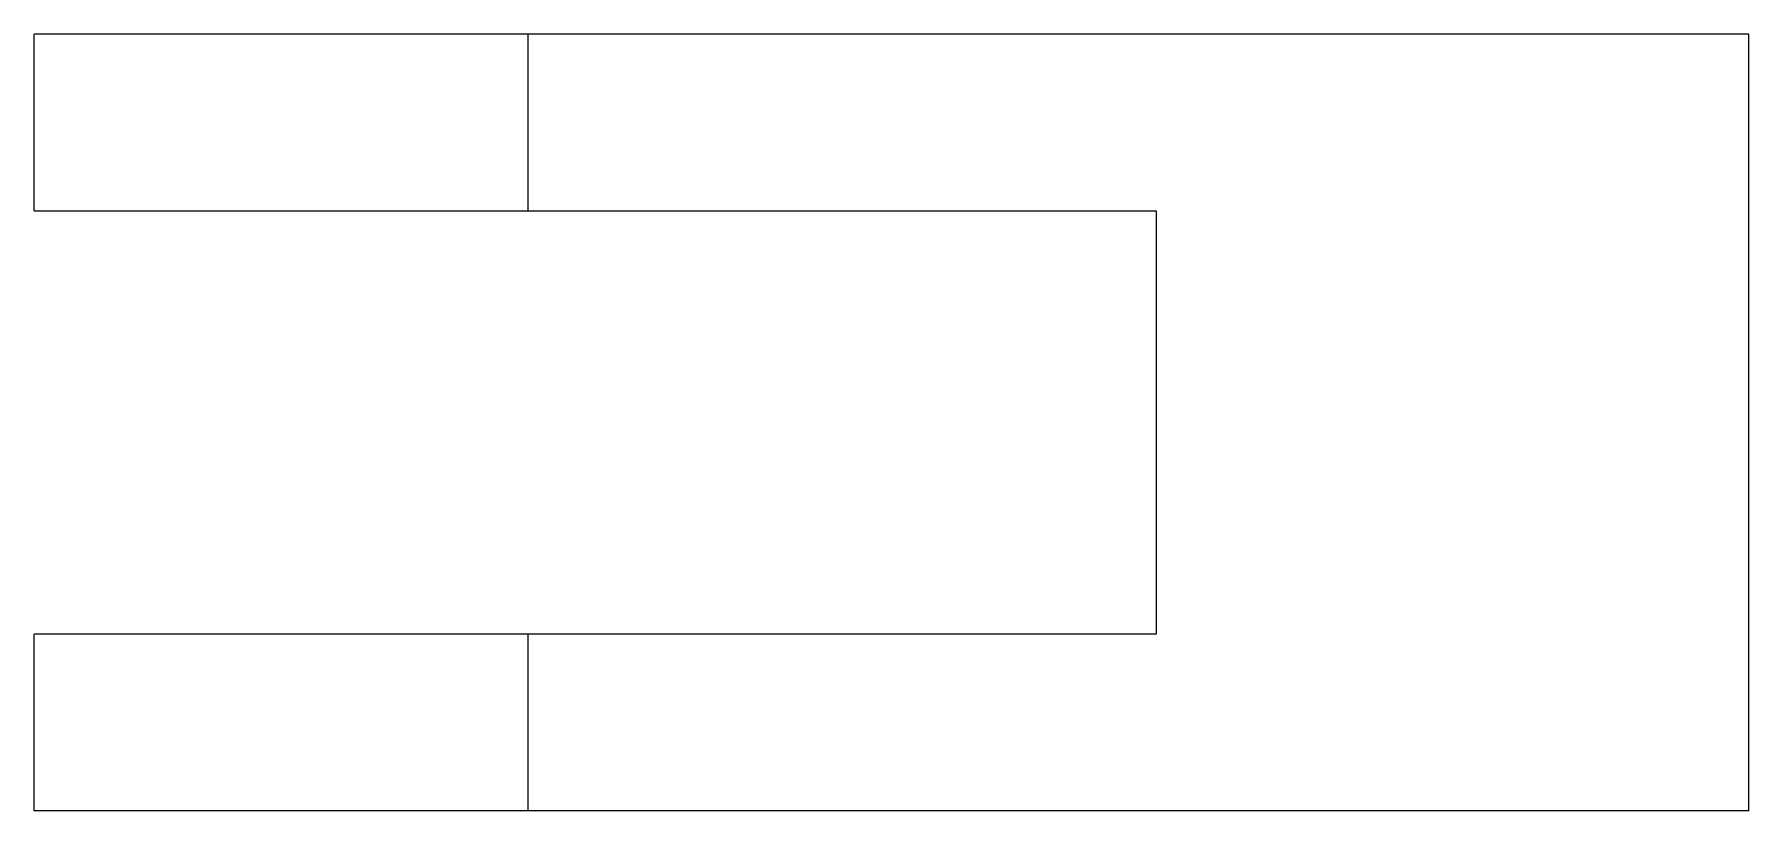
# Model space of a CAD drawing. Header units: metres. Extents: x -11.8 to 36.8, y -22 to 0.
import ezdxf

# ---------------------------------------------------------------- set-up
doc = ezdxf.new("R2010")
doc.units = ezdxf.units.M

msp = doc.modelspace()

# ---------------------------------------------------------------- linework, layer by layer
for points in [[(-11.8, -5), (-11.8, -4.9), (-11.8, -4.8), (-11.8, -4.7), (-11.8, -4.6), (-11.8, -4.5), (-11.8, -4.4), (-11.8, -4.3), (-11.8, -4.2), (-11.8, -4.1), (-11.8, -4), (-11.8, -3.9), (-11.8, -3.8), (-11.8, -3.7), (-11.8, -3.6), (-11.8, -3.5), (-11.8, -3.4), (-11.8, -3.3), (-11.8, -3.2), (-11.8, -3.1), (-11.8, -3), (-11.8, -2.9), (-11.8, -2.8), (-11.8, -2.7), (-11.8, -2.6), (-11.8, -2.5), (-11.8, -2.4), (-11.8, -2.3), (-11.8, -2.2), (-11.8, -2.1), (-11.8, -2), (-11.8, -1.9), (-11.8, -1.8), (-11.8, -1.7), (-11.8, -1.6), (-11.8, -1.5), (-11.8, -1.4), (-11.8, -1.3), (-11.8, -1.2), (-11.8, -1.1), (-11.8, -1), (-11.8, -0.9), (-11.8, -0.8), (-11.8, -0.7), (-11.8, -0.6), (-11.8, -0.5), (-11.8, -0.4), (-11.8, -0.3), (-11.8, -0.2), (-11.8, -0.1), (-11.8, 0)], [(2.2, 0), (2.151, 0), (2.102, 0), (2.053, 0), (1.962, 0), (1.817, 0), (1.672, 0), (1.527, 0), (1.307, 0), (1.073, 0), (0.84, 0), (0.584, 0), (0.274, 0), (-0.037, 0), (-0.347, 0), (-0.701, 0), (-1.073, 0), (-1.444, 0), (-1.822, 0), (-2.236, 0), (-2.651, 0), (-3.065, 0), (-3.492, 0), (-3.928, 0), (-4.364, 0), (-4.8, 0), (-5.236, 0), (-5.672, 0), (-6.108, 0), (-6.535, 0), (-6.949, 0), (-7.364, 0), (-7.778, 0), (-8.156, 0), (-8.527, 0), (-8.899, 0), (-9.253, 0), (-9.563, 0), (-9.874, 0), (-10.184, 0), (-10.44, 0), (-10.673, 0), (-10.907, 0), (-11.127, 0), (-11.272, 0), (-11.417, 0), (-11.562, 0), (-11.653, 0), (-11.702, 0), (-11.751, 0), (-11.8, 0)], [(2.2, -5), (2.2, -4.9), (2.2, -4.8), (2.2, -4.7), (2.2, -4.6), (2.2, -4.5), (2.2, -4.4), (2.2, -4.3), (2.2, -4.2), (2.2, -4.1), (2.2, -4), (2.2, -3.9), (2.2, -3.8), (2.2, -3.7), (2.2, -3.6), (2.2, -3.5), (2.2, -3.4), (2.2, -3.3), (2.2, -3.2), (2.2, -3.1), (2.2, -3), (2.2, -2.9), (2.2, -2.8), (2.2, -2.7), (2.2, -2.6), (2.2, -2.5), (2.2, -2.4), (2.2, -2.3), (2.2, -2.2), (2.2, -2.1), (2.2, -2), (2.2, -1.9), (2.2, -1.8), (2.2, -1.7), (2.2, -1.6), (2.2, -1.5), (2.2, -1.4), (2.2, -1.3), (2.2, -1.2), (2.2, -1.1), (2.2, -1), (2.2, -0.9), (2.2, -0.8), (2.2, -0.7), (2.2, -0.6), (2.2, -0.5), (2.2, -0.4), (2.2, -0.3), (2.2, -0.2), (2.2, -0.1), (2.2, 0)], [(36.8, 0), (36.108, 0), (35.416, 0), (34.724, 0), (34.032, 0), (33.34, 0), (32.648, 0), (31.956, 0), (31.264, 0), (30.572, 0), (29.88, 0), (29.188, 0), (28.496, 0), (27.804, 0), (27.112, 0), (26.42, 0), (25.728, 0), (25.036, 0), (24.344, 0), (23.652, 0), (22.96, 0), (22.268, 0), (21.576, 0), (20.884, 0), (20.192, 0), (19.5, 0), (18.808, 0), (18.116, 0), (17.424, 0), (16.732, 0), (16.04, 0), (15.348, 0), (14.656, 0), (13.964, 0), (13.272, 0), (12.58, 0), (11.888, 0), (11.196, 0), (10.504, 0), (9.812, 0), (9.12, 0), (8.428, 0), (7.736, 0), (7.044, 0), (6.352, 0), (5.66, 0), (4.968, 0), (4.276, 0), (3.584, 0), (2.892, 0), (2.2, 0)], [(36.8, -22), (36.8, -21.56), (36.8, -21.12), (36.8, -20.68), (36.8, -20.24), (36.8, -19.8), (36.8, -19.36), (36.8, -18.92), (36.8, -18.48), (36.8, -18.04), (36.8, -17.6), (36.8, -17.16), (36.8, -16.72), (36.8, -16.28), (36.8, -15.84), (36.8, -15.4), (36.8, -14.96), (36.8, -14.52), (36.8, -14.08), (36.8, -13.64), (36.8, -13.2), (36.8, -12.76), (36.8, -12.32), (36.8, -11.88), (36.8, -11.44), (36.8, -11), (36.8, -10.56), (36.8, -10.12), (36.8, -9.68), (36.8, -9.24), (36.8, -8.8), (36.8, -8.36), (36.8, -7.92), (36.8, -7.48), (36.8, -7.04), (36.8, -6.6), (36.8, -6.16), (36.8, -5.72), (36.8, -5.28), (36.8, -4.84), (36.8, -4.4), (36.8, -3.96), (36.8, -3.52), (36.8, -3.08), (36.8, -2.64), (36.8, -2.2), (36.8, -1.76), (36.8, -1.32), (36.8, -0.88), (36.8, -0.44), (36.8, 0)], [(-11.8, -5), (-11.751, -5), (-11.702, -5), (-11.653, -5), (-11.562, -5), (-11.417, -5), (-11.272, -5), (-11.127, -5), (-10.907, -5), (-10.673, -5), (-10.44, -5), (-10.184, -5), (-9.874, -5), (-9.563, -5), (-9.253, -5), (-8.899, -5), (-8.527, -5), (-8.156, -5), (-7.778, -5), (-7.364, -5), (-6.949, -5), (-6.535, -5), (-6.108, -5), (-5.672, -5), (-5.236, -5), (-4.8, -5), (-4.364, -5), (-3.928, -5), (-3.492, -5), (-3.065, -5), (-2.651, -5), (-2.236, -5), (-1.822, -5), (-1.444, -5), (-1.073, -5), (-0.701, -5), (-0.347, -5), (-0.037, -5), (0.274, -5), (0.584, -5), (0.84, -5), (1.073, -5), (1.307, -5), (1.527, -5), (1.672, -5), (1.817, -5), (1.962, -5), (2.053, -5), (2.102, -5), (2.151, -5), (2.2, -5)], [(2.2, -5), (2.556, -5), (2.912, -5), (3.268, -5), (3.624, -5), (3.98, -5), (4.336, -5), (4.692, -5), (5.048, -5), (5.404, -5), (5.76, -5), (6.116, -5), (6.472, -5), (6.828, -5), (7.184, -5), (7.54, -5), (7.896, -5), (8.252, -5), (8.608, -5), (8.964, -5), (9.32, -5), (9.676, -5), (10.032, -5), (10.388, -5), (10.744, -5), (11.1, -5), (11.456, -5), (11.812, -5), (12.168, -5), (12.524, -5), (12.88, -5), (13.236, -5), (13.592, -5), (13.948, -5), (14.304, -5), (14.66, -5), (15.016, -5), (15.372, -5), (15.728, -5), (16.084, -5), (16.44, -5), (16.796, -5), (17.152, -5), (17.508, -5), (17.864, -5), (18.22, -5), (18.576, -5), (18.932, -5), (19.288, -5), (19.644, -5), (20, -5)], [(20, -5), (20, -5.24), (20, -5.48), (20, -5.72), (20, -5.96), (20, -6.2), (20, -6.44), (20, -6.68), (20, -6.92), (20, -7.16), (20, -7.4), (20, -7.64), (20, -7.88), (20, -8.12), (20, -8.36), (20, -8.6), (20, -8.84), (20, -9.08), (20, -9.32), (20, -9.56), (20, -9.8), (20, -10.04), (20, -10.28), (20, -10.52), (20, -10.76), (20, -11), (20, -11.24), (20, -11.48), (20, -11.72), (20, -11.96), (20, -12.2), (20, -12.44), (20, -12.68), (20, -12.92), (20, -13.16), (20, -13.4), (20, -13.64), (20, -13.88), (20, -14.12), (20, -14.36), (20, -14.6), (20, -14.84), (20, -15.08), (20, -15.32), (20, -15.56), (20, -15.8), (20, -16.04), (20, -16.28), (20, -16.52), (20, -16.76), (20, -17)], [(2.2, -17), (2.151, -17), (2.102, -17), (2.053, -17), (1.962, -17), (1.817, -17), (1.672, -17), (1.527, -17), (1.307, -17), (1.073, -17), (0.84, -17), (0.584, -17), (0.274, -17), (-0.037, -17), (-0.347, -17), (-0.701, -17), (-1.073, -17), (-1.444, -17), (-1.822, -17), (-2.236, -17), (-2.651, -17), (-3.065, -17), (-3.492, -17), (-3.928, -17), (-4.364, -17), (-4.8, -17), (-5.236, -17), (-5.672, -17), (-6.108, -17), (-6.535, -17), (-6.949, -17), (-7.364, -17), (-7.778, -17), (-8.156, -17), (-8.527, -17), (-8.899, -17), (-9.253, -17), (-9.563, -17), (-9.874, -17), (-10.184, -17), (-10.44, -17), (-10.673, -17), (-10.907, -17), (-11.127, -17), (-11.272, -17), (-11.417, -17), (-11.562, -17), (-11.653, -17), (-11.702, -17), (-11.751, -17), (-11.8, -17)], [(-11.8, -22), (-11.8, -21.9), (-11.8, -21.8), (-11.8, -21.7), (-11.8, -21.6), (-11.8, -21.5), (-11.8, -21.4), (-11.8, -21.3), (-11.8, -21.2), (-11.8, -21.1), (-11.8, -21), (-11.8, -20.9), (-11.8, -20.8), (-11.8, -20.7), (-11.8, -20.6), (-11.8, -20.5), (-11.8, -20.4), (-11.8, -20.3), (-11.8, -20.2), (-11.8, -20.1), (-11.8, -20), (-11.8, -19.9), (-11.8, -19.8), (-11.8, -19.7), (-11.8, -19.6), (-11.8, -19.5), (-11.8, -19.4), (-11.8, -19.3), (-11.8, -19.2), (-11.8, -19.1), (-11.8, -19), (-11.8, -18.9), (-11.8, -18.8), (-11.8, -18.7), (-11.8, -18.6), (-11.8, -18.5), (-11.8, -18.4), (-11.8, -18.3), (-11.8, -18.2), (-11.8, -18.1), (-11.8, -18), (-11.8, -17.9), (-11.8, -17.8), (-11.8, -17.7), (-11.8, -17.6), (-11.8, -17.5), (-11.8, -17.4), (-11.8, -17.3), (-11.8, -17.2), (-11.8, -17.1), (-11.8, -17)], [(20, -17), (19.644, -17), (19.288, -17), (18.932, -17), (18.576, -17), (18.22, -17), (17.864, -17), (17.508, -17), (17.152, -17), (16.796, -17), (16.44, -17), (16.084, -17), (15.728, -17), (15.372, -17), (15.016, -17), (14.66, -17), (14.304, -17), (13.948, -17), (13.592, -17), (13.236, -17), (12.88, -17), (12.524, -17), (12.168, -17), (11.812, -17), (11.456, -17), (11.1, -17), (10.744, -17), (10.388, -17), (10.032, -17), (9.676, -17), (9.32, -17), (8.964, -17), (8.608, -17), (8.252, -17), (7.896, -17), (7.54, -17), (7.184, -17), (6.828, -17), (6.472, -17), (6.116, -17), (5.76, -17), (5.404, -17), (5.048, -17), (4.692, -17), (4.336, -17), (3.98, -17), (3.624, -17), (3.268, -17), (2.912, -17), (2.556, -17), (2.2, -17)], [(2.2, -22), (2.2, -21.9), (2.2, -21.8), (2.2, -21.7), (2.2, -21.6), (2.2, -21.5), (2.2, -21.4), (2.2, -21.3), (2.2, -21.2), (2.2, -21.1), (2.2, -21), (2.2, -20.9), (2.2, -20.8), (2.2, -20.7), (2.2, -20.6), (2.2, -20.5), (2.2, -20.4), (2.2, -20.3), (2.2, -20.2), (2.2, -20.1), (2.2, -20), (2.2, -19.9), (2.2, -19.8), (2.2, -19.7), (2.2, -19.6), (2.2, -19.5), (2.2, -19.4), (2.2, -19.3), (2.2, -19.2), (2.2, -19.1), (2.2, -19), (2.2, -18.9), (2.2, -18.8), (2.2, -18.7), (2.2, -18.6), (2.2, -18.5), (2.2, -18.4), (2.2, -18.3), (2.2, -18.2), (2.2, -18.1), (2.2, -18), (2.2, -17.9), (2.2, -17.8), (2.2, -17.7), (2.2, -17.6), (2.2, -17.5), (2.2, -17.4), (2.2, -17.3), (2.2, -17.2), (2.2, -17.1), (2.2, -17)], [(2.2, -22), (2.151, -22), (2.102, -22), (2.053, -22), (1.962, -22), (1.817, -22), (1.672, -22), (1.527, -22), (1.307, -22), (1.073, -22), (0.84, -22), (0.584, -22), (0.274, -22), (-0.037, -22), (-0.347, -22), (-0.701, -22), (-1.073, -22), (-1.444, -22), (-1.822, -22), (-2.236, -22), (-2.651, -22), (-3.065, -22), (-3.492, -22), (-3.928, -22), (-4.364, -22), (-4.8, -22), (-5.236, -22), (-5.672, -22), (-6.108, -22), (-6.535, -22), (-6.949, -22), (-7.364, -22), (-7.778, -22), (-8.156, -22), (-8.527, -22), (-8.899, -22), (-9.253, -22), (-9.563, -22), (-9.874, -22), (-10.184, -22), (-10.44, -22), (-10.673, -22), (-10.907, -22), (-11.127, -22), (-11.272, -22), (-11.417, -22), (-11.562, -22), (-11.653, -22), (-11.702, -22), (-11.751, -22), (-11.8, -22)], [(36.8, -22), (36.108, -22), (35.416, -22), (34.724, -22), (34.032, -22), (33.34, -22), (32.648, -22), (31.956, -22), (31.264, -22), (30.572, -22), (29.88, -22), (29.188, -22), (28.496, -22), (27.804, -22), (27.112, -22), (26.42, -22), (25.728, -22), (25.036, -22), (24.344, -22), (23.652, -22), (22.96, -22), (22.268, -22), (21.576, -22), (20.884, -22), (20.192, -22), (19.5, -22), (18.808, -22), (18.116, -22), (17.424, -22), (16.732, -22), (16.04, -22), (15.348, -22), (14.656, -22), (13.964, -22), (13.272, -22), (12.58, -22), (11.888, -22), (11.196, -22), (10.504, -22), (9.812, -22), (9.12, -22), (8.428, -22), (7.736, -22), (7.044, -22), (6.352, -22), (5.66, -22), (4.968, -22), (4.276, -22), (3.584, -22), (2.892, -22), (2.2, -22)]]:
    msp.add_lwpolyline(points)

doc.saveas('drawing.dxf')
